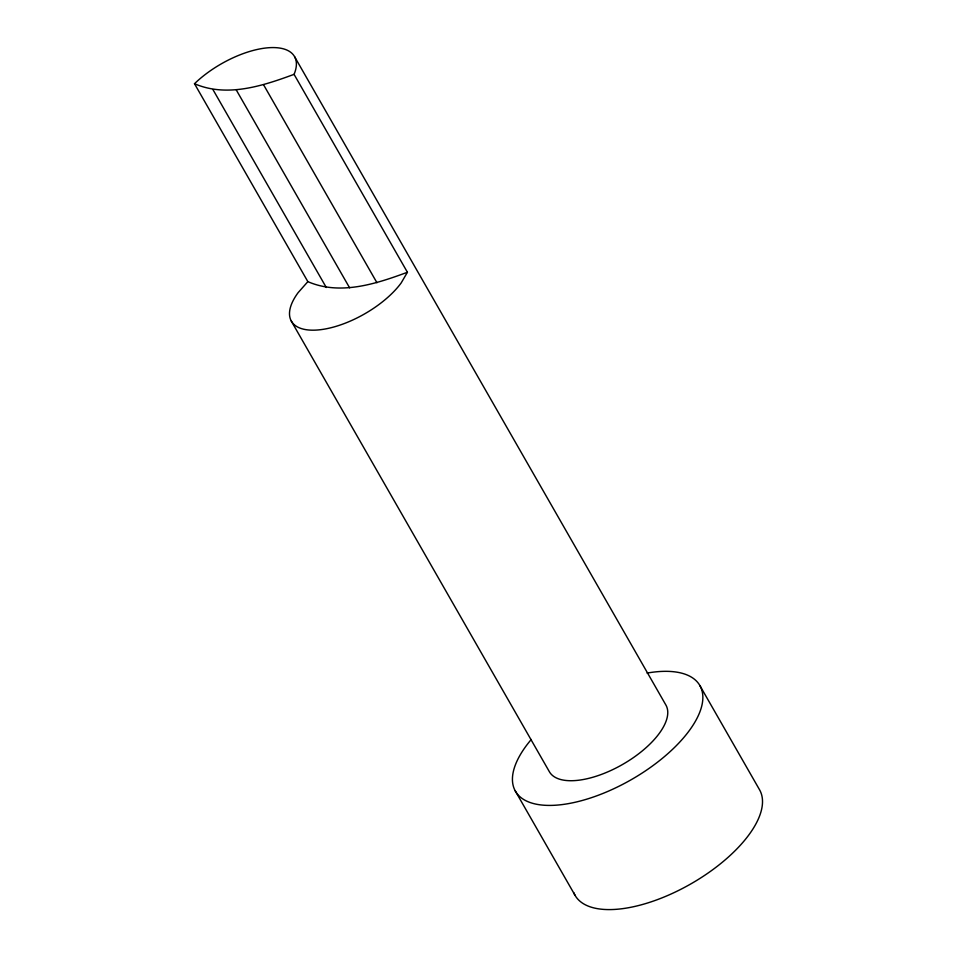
<?xml version="1.0" encoding="UTF-8"?>
<svg xmlns="http://www.w3.org/2000/svg" width="957" height="957" viewBox="0 0 957 957"><rect width="100%" height="100%" fill="white"/><g stroke="black" fill="none" stroke-linecap="round" stroke-linejoin="round"><path stroke-width="1.44" d="M407.419 272.267L401.15 282.985A67.122 30.062 -29.8 0 1 318.633 329.902A67.122 30.062 -29.8 0 1 298.082 292.698L307.855 281.645C340.249 295.689 376.173 283.81 407.419 272.267L294.062 74.347A67.122 30.062 -29.8 0 0 267.254 47.85A67.122 30.062 -29.8 0 0 194.498 83.714L307.855 281.645M194.498 83.714C226.905 97.758 262.816 85.879 294.062 74.347M700.034 685.846L759.691 790.015A106.287 47.587 -29.8 0 1 687.616 885.715A106.287 47.587 -29.8 0 1 573.733 892.582M294.612 56.738L665.988 705.201A67.122 30.062 -29.8 0 1 622.17 764.691A67.122 30.062 -29.8 0 1 549.282 771.557L291.263 321.014M263.594 84.814L376.95 282.734M236.259 89.922L349.616 287.842M212.944 89.575L326.289 287.507M515.249 790.901L574.906 895.07M647.064 673.082A106.287 47.587 -29.8 0 1 691.301 727.787A106.287 47.587 -29.8 0 1 556.376 805.16A106.287 47.587 -29.8 0 1 531.231 739.51"/></g></svg>
